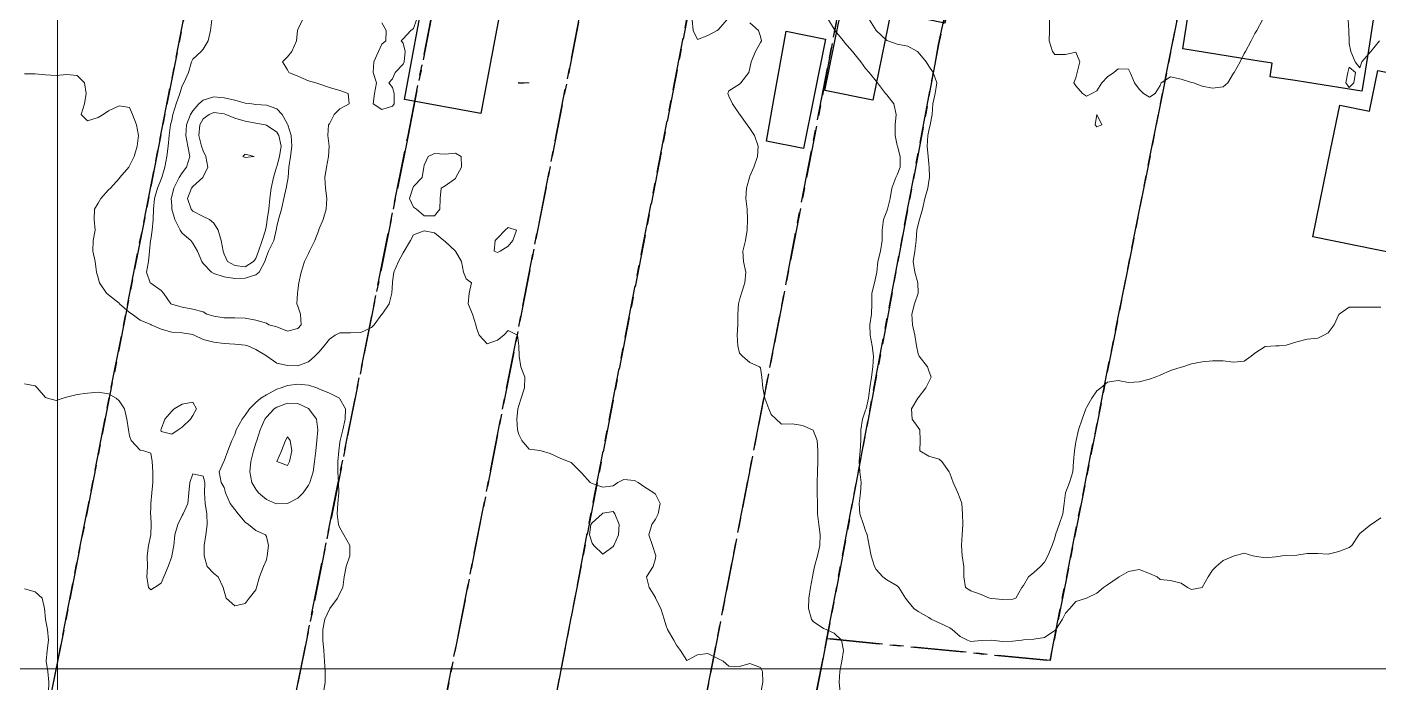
# Model space of a CAD drawing. Header units: centimetres. Extents: x 0 to 642158, y -847 to 649707.
# Drawn here: x 616965.4 to 617029.7, y 621586.7 to 621617.9 of the extents above; entities that cross this region are included whole.
import ezdxf

# ---------------------------------------------------------------- set-up
doc = ezdxf.new("R2010")
doc.units = ezdxf.units.CM
doc.header["$MEASUREMENT"] = 0
doc.linetypes.add('CENTERX2', pattern=[4, 2.5, -0.5, 0.5, -0.5])
doc.layers.add('MEV_grille', color=254, linetype='Continuous', lineweight=9)
doc.layers.add('WAL_topographie 0.5', color=253, linetype='Continuous', lineweight=20)
doc.layers.add('SPW_batiments', color=7, linetype='Continuous')
doc.layers.add('SPW_parcellaire cadastral', color=7, linetype='CENTERX2', lineweight=25, true_color=0xff0542)

# ---------------------------------------------------------------- blocks, each defined once
blk = doc.blocks.new('*U114')
at = {"layer": 'MEV_grille', "transparency": 33554687}
blk.add_lwpolyline([(-1338.461, 0), (1338.461, 0)], dxfattribs=at)
blk = doc.blocks.new('*U115')
at = {"layer": 'MEV_grille', "color": 0, "linetype": 'ByBlock', "lineweight": -2, "transparency": 16777216}
blk.add_blockref('*U114', (0, -800), dxfattribs=at)
blk = doc.blocks.new('*U112')
at = {"layer": 'MEV_grille', "transparency": 33554687}
blk.add_lwpolyline([(0, 1825.476), (0, -1825.476)], dxfattribs=at)
blk = doc.blocks.new('*U113')
at = {"layer": 'MEV_grille', "color": 0, "linetype": 'ByBlock', "lineweight": -2, "transparency": 16777216}
blk.add_blockref('*U112', (1600, 0), dxfattribs=at)

msp = doc.modelspace()

# ---------------------------------------------------------------- linework, layer by layer
at = {"layer": 'SPW_batiments'}
for points in [[(617010.37, 621624.492), (617010.055, 621623.194), (617009.02, 621618.094), (617006.44, 621618.618), (617005.589, 621614.424), (617003.306, 621614.887), (617003.958, 621618.101), (617004.18, 621619.077), (617005.168, 621623.428), (617006.112, 621628.042), (617008.294, 621640.07), (617010.695, 621639.583), (617013.438, 621639.026), (617011.086, 621627.439), (617010.37, 621624.492)], [(617029.534, 621619.198), (617029.205, 621617.108), (617028.953, 621615.508), (617028.851, 621614.86), (617026.259, 621615.269), (617025.668, 621615.362), (617025.456, 621615.395), (617024.485, 621615.548), (617024.587, 621616.195), (617023.659, 621616.341), (617020.325, 621616.866), (617020.906, 621620.556)], [(616984.316, 621619.874), (616987.957, 621619.202), (616986.958, 621613.791), (616983.317, 621614.463), (616984.316, 621619.874)], [(617003.334, 621617.336), (617002.302, 621612.136), (617000.535, 621612.486), (617000.885, 621614.47), (617001.468, 621617.719), (617003.334, 621617.336)], [(617036.668, 621607.69), (617032.939, 621608.79), (617032.52, 621606.714), (617026.52, 621607.923), (617027.351, 621612.045), (617027.798, 621614.196), (617029.202, 621613.905), (617029.604, 621615.844), (617030.541, 621615.649), (617030.701, 621616.922), (617036.634, 621615.84), (617035.668, 621611.607), (617037.418, 621611.09), (617036.668, 621607.69)]]:
    msp.add_lwpolyline(points, dxfattribs=at)
at = {"layer": 'SPW_parcellaire cadastral'}
for points in [[(616941.396, 621603.054), (616942.547, 621602.821), (616941.59, 621598.423), (616959.915, 621594.697), (616960.872, 621599.094), (616958.93, 621599.489), (616964.52, 621627.116), (616966.039, 621634.62), (616967.723, 621642.945), (616968.84, 621648.466), (616969.099, 621649.744), (616978.598, 621647.774), (616977.304, 621641.176), (616974.814, 621628.477), (616961.682, 621561.505), (616934.855, 621567.822), (616941.396, 621603.054)], [(616965.501, 621523.284), (616957.161, 621536.964), (616961.682, 621561.505), (616974.814, 621628.477), (616977.304, 621641.176), (616978.598, 621647.774), (616984.319, 621646.588), (616983.954, 621644.979), (616989.751, 621643.744), (616985.983, 621625.275), (616984.688, 621618.807), (616983.473, 621612.675), (616965.501, 621523.284)], [(616971.233, 621514.366), (616965.501, 621523.284), (616983.473, 621612.675), (616984.688, 621618.807), (616985.983, 621625.275), (616989.751, 621643.744), (616990.013, 621645.407), (616996.692, 621644.023), (616996.359, 621642.335), (616994.418, 621632.486), (616993.417, 621627.411), (616992.364, 621622.065), (616971.233, 621514.366)], [(616975.304, 621510.352), (616974.374, 621509.591), (616971.233, 621514.366), (616992.364, 621622.065), (616993.417, 621627.411), (616994.418, 621632.486), (616996.359, 621642.335), (617001.334, 621641.276), (616999.443, 621632.184), (616999.321, 621631.576), (616990.02, 621583.505), (616975.304, 621510.352)], [(617001.334, 621641.276), (617008.157, 621639.821), (617006.385, 621630.913), (617005.61, 621627.018), (617005.452, 621626.221), (617004.655, 621622.216), (617004.424, 621621.056), (616996.893, 621582.081), (616990.02, 621583.505), (616999.321, 621631.576), (616999.443, 621632.184), (617001.334, 621641.276)], [(617013.151, 621638.787), (617011.26, 621629.304), (617009.661, 621621.488), (617008.721, 621617.083), (617003.411, 621588.822), (616989.386, 621518.755), (616983.527, 621516.007), (616996.893, 621582.081), (617004.424, 621621.056), (617004.655, 621622.216), (617005.452, 621626.221), (617005.61, 621627.018), (617006.385, 621630.913), (617008.157, 621639.821), (617013.151, 621638.787)], [(617013.151, 621638.787), (617017.886, 621637.767), (617023.529, 621636.589), (617021.82, 621628.253), (617021.741, 621627.867), (617021.368, 621626.049), (617021.113, 621624.813), (617020.906, 621623.797), (617020.145, 621620.081), (617020.409, 621620.015), (617020.334, 621619.637), (617014.017, 621587.777), (617003.411, 621588.822), (617008.721, 621617.083), (617009.661, 621621.488), (617011.26, 621629.304), (617013.151, 621638.787)], [(616989.386, 621518.755), (617003.411, 621588.822), (617014.017, 621587.777), (617020.334, 621619.637), (617020.409, 621620.015), (617020.145, 621620.081), (617020.906, 621623.797), (617021.113, 621624.813), (617021.368, 621626.049), (617021.741, 621627.867), (617021.82, 621628.253), (617023.529, 621636.589), (617028.482, 621635.639), (617073.532, 621626.364), (617068.777, 621589.714), (617061.65, 621561.203), (617059.513, 621541.743), (617051.624, 621539.157), (616989.386, 621518.755)]]:
    msp.add_lwpolyline(points, dxfattribs=at)
at = {"layer": 'WAL_topographie 0.5'}
for points in [[(616974.159, 621618.25), (616974.088, 621617.75), (616973.985, 621617.25), (616973.75, 621616.858), (616973.644, 621616.75), (616973.25, 621616.384), (616973.19, 621616.25), (616973.041, 621615.75), (616972.82, 621615.25), (616972.75, 621615.108), (616972.633, 621614.75), (616972.457, 621614.25), (616972.306, 621613.75), (616972.25, 621613.485), (616972.188, 621613.25), (616972.125, 621612.75), (616972.088, 621612.25), (616972.024, 621611.75), (616971.92, 621611.25), (616971.777, 621610.75), (616971.75, 621610.673), (616971.572, 621610.25), (616971.437, 621609.75), (616971.385, 621609.25), (616971.362, 621608.75), (616971.317, 621608.25), (616971.25, 621607.806), (616971.239, 621607.75), (616971.195, 621607.25), (616971.139, 621606.75), (616971.056, 621606.25), (616971.227, 621605.75), (616971.25, 621605.719), (616971.75, 621605.375), (616971.858, 621605.25), (616972.215, 621604.75), (616972.25, 621604.735), (616972.75, 621604.577), (616973.25, 621604.488), (616973.75, 621604.358), (616973.913, 621604.25), (616974.25, 621604.152), (616974.75, 621604.074), (616975.25, 621604.082), (616975.75, 621604.055), (616976.25, 621603.965), (616976.75, 621603.823), (616976.863, 621603.75), (616977.25, 621603.648), (616977.75, 621603.447), (616978.25, 621603.568), (616978.414, 621603.75), (616978.368, 621604.25), (616978.25, 621604.632), (616978.206, 621604.75), (616978.232, 621605.25), (616978.25, 621605.375), (616978.289, 621605.75), (616978.401, 621606.25), (616978.567, 621606.75), (616978.75, 621607.144), (616978.806, 621607.25), (616979.059, 621607.75), (616979.239, 621608.25), (616979.25, 621608.276), (616979.46, 621608.75), (616979.599, 621609.25), (616979.629, 621609.75), (616979.569, 621610.25), (616979.525, 621610.75), (616979.605, 621611.25), (616979.703, 621611.75), (616979.74, 621612.25), (616979.675, 621612.75), (616979.707, 621613.25), (616979.75, 621613.308), (616979.971, 621613.75), (616980.25, 621614.024), (616980.694, 621614.25), (616980.646, 621614.75), (616980.25, 621614.898), (616979.75, 621615.037), (616979.25, 621615.209), (616979.107, 621615.25), (616978.75, 621615.348), (616978.25, 621615.568), (616977.815, 621615.75), (616977.75, 621615.875), (616977.525, 621616.25), (616977.75, 621616.5), (616977.964, 621616.75), (616978.185, 621617.25), (616978.227, 621617.75), (616978.25, 621617.792), (616978.47, 621618.25)], [(616982.25, 621618.103), (616982.444, 621617.75), (616982.425, 621617.25), (616982.25, 621617.098), (616982.087, 621616.75), (616981.864, 621616.25), (616981.837, 621615.75), (616981.985, 621615.25), (616981.897, 621614.75), (616981.829, 621614.25), (616982.25, 621613.992), (616982.75, 621614.139), (616982.835, 621614.25), (616982.833, 621614.75), (616982.75, 621615.041), (616982.571, 621615.25), (616982.75, 621615.442), (616982.883, 621615.75), (616983.25, 621616.143), (616983.298, 621616.25), (616983.344, 621616.75), (616983.25, 621617.135), (616983.156, 621617.25), (616983.25, 621617.35), (616983.625, 621617.75), (616983.75, 621617.845), (616983.885, 621618.25)], [(616997, 621618.25), (616997.048, 621617.75), (616997.25, 621617.318), (616997.75, 621617.5), (616998.187, 621617.75), (616998.25, 621617.793), (616998.641, 621618.25)], [(616999.75, 621618.106), (617000.15, 621617.75), (617000.25, 621617.464), (617000.289, 621617.25), (617000.25, 621617.167), (617000.016, 621616.75), (616999.808, 621616.25), (616999.75, 621615.95), (616999.69, 621615.75), (616999.307, 621615.25), (616999.25, 621615.193), (616998.75, 621614.868), (616998.689, 621614.75), (616998.75, 621614.625), (616998.912, 621614.25), (616999.25, 621613.769), (616999.263, 621613.75), (616999.621, 621613.25), (616999.75, 621613.077), (616999.968, 621612.75), (617000.137, 621612.25), (617000.099, 621611.75), (616999.926, 621611.25), (616999.75, 621610.821), (616999.722, 621610.75), (616999.577, 621610.25), (616999.548, 621609.75), (616999.618, 621609.25), (616999.633, 621608.75), (616999.611, 621608.25), (616999.532, 621607.75), (616999.403, 621607.25), (616999.438, 621606.75), (616999.556, 621606.25), (616999.497, 621605.75), (616999.343, 621605.25), (616999.25, 621604.94), (616999.203, 621604.75), (616999.168, 621604.25), (616999.171, 621603.75), (616999.146, 621603.25), (616999.179, 621602.75), (616999.25, 621602.397), (616999.389, 621602.25), (616999.75, 621601.954), (617000.2, 621601.75), (617000.25, 621601.694), (617000.319, 621601.25), (617000.353, 621600.75), (617000.457, 621600.25), (617000.64, 621599.75), (617000.75, 621599.479), (617000.993, 621599.25), (617001.25, 621599.02), (617001.75, 621599.04), (617002.25, 621598.952), (617002.722, 621598.75), (617002.75, 621598.736), (617002.939, 621598.25), (617002.981, 621597.75), (617002.974, 621597.25), (617002.957, 621596.75), (617002.943, 621596.25), (617002.947, 621595.75), (617002.952, 621595.25), (617002.957, 621594.75), (617003.017, 621594.25), (617003.083, 621593.75), (617003.07, 621593.25), (617002.961, 621592.75), (617002.821, 621592.25), (617002.75, 621591.94), (617002.716, 621591.75), (617002.626, 621591.25), (617002.552, 621590.75), (617002.538, 621590.25), (617002.672, 621589.75), (617002.75, 621589.639), (617003.25, 621589.299), (617003.375, 621589.25), (617003.75, 621589.084), (617004.099, 621588.75), (617004.198, 621588.25), (617004.119, 621587.75), (617004.018, 621587.25), (617003.984, 621586.75), (617004.034, 621586.25)], [(617003.487, 621618.25), (617003.75, 621617.81), (617003.787, 621617.75), (617004.19, 621617.25), (617004.25, 621617.179), (617004.619, 621616.75), (617004.75, 621616.58), (617005.021, 621616.25), (617005.25, 621615.94), (617005.419, 621615.75), (617005.75, 621615.333), (617005.821, 621615.25), (617006.195, 621614.75), (617006.25, 621614.691), (617006.59, 621614.25), (617006.708, 621613.75), (617006.659, 621613.25), (617006.646, 621612.75), (617006.75, 621612.279), (617006.757, 621612.25), (617006.898, 621611.75), (617006.894, 621611.25), (617006.75, 621610.882), (617006.69, 621610.75), (617006.496, 621610.25), (617006.409, 621609.75), (617006.283, 621609.25), (617006.25, 621609.151), (617006.094, 621608.75), (617006.039, 621608.25), (617006.042, 621607.75), (617005.951, 621607.25), (617005.829, 621606.75), (617005.777, 621606.25), (617005.75, 621606.112), (617005.678, 621605.75), (617005.55, 621605.25), (617005.539, 621604.75), (617005.52, 621604.25), (617005.449, 621603.75), (617005.459, 621603.25), (617005.561, 621602.75), (617005.615, 621602.25), (617005.595, 621601.75), (617005.526, 621601.25), (617005.448, 621600.75), (617005.388, 621600.25), (617005.271, 621599.75), (617005.25, 621599.683), (617005.097, 621599.25), (617005.023, 621598.75), (617005.02, 621598.25), (617004.984, 621597.75), (617004.936, 621597.25), (617004.978, 621596.75), (617005.032, 621596.25), (617005.001, 621595.75), (617004.94, 621595.25), (617004.98, 621594.75), (617005.148, 621594.25), (617005.25, 621593.944), (617005.317, 621593.75), (617005.414, 621593.25), (617005.517, 621592.75), (617005.675, 621592.25), (617005.75, 621592.108), (617006.062, 621591.75), (617006.25, 621591.617), (617006.75, 621591.333), (617006.832, 621591.25), (617007.139, 621590.75), (617007.25, 621590.606), (617007.538, 621590.25), (617007.75, 621590.107), (617008.25, 621589.817), (617008.371, 621589.75), (617008.75, 621589.566), (617009.25, 621589.324), (617009.356, 621589.25), (617009.75, 621588.925), (617010.088, 621588.75), (617010.25, 621588.685), (617010.75, 621588.731), (617011.25, 621588.742), (617011.75, 621588.683), (617012.25, 621588.7), (617012.672, 621588.75), (617012.75, 621588.761), (617013.25, 621588.79), (617013.75, 621588.878), (617014.25, 621589.199), (617014.295, 621589.25), (617014.61, 621589.75), (617014.75, 621590.022), (617014.959, 621590.25), (617015.25, 621590.577), (617015.75, 621590.75), (617015.75, 621590.75), (617016.25, 621590.988), (617016.561, 621591.25), (617016.75, 621591.378), (617017.25, 621591.72), (617017.298, 621591.75), (617017.75, 621592.007), (617018.25, 621592.103), (617018.75, 621591.92), (617019.114, 621591.75), (617019.25, 621591.635), (617019.75, 621591.583), (617020.25, 621591.464), (617020.55, 621591.25), (617020.75, 621591.157), (617021.25, 621591.25), (617021.25, 621591.25), (617021.533, 621591.75), (617021.75, 621592.069), (617021.917, 621592.25), (617022.25, 621592.533), (617022.75, 621592.742), (617022.796, 621592.75), (617023.25, 621592.889), (617023.667, 621592.75), (617023.75, 621592.736), (617024.25, 621592.665), (617024.75, 621592.716), (617025.05, 621592.75), (617025.25, 621592.776), (617025.75, 621592.788), (617026.25, 621592.862), (617026.75, 621592.864), (617027.25, 621592.838), (617027.75, 621592.966), (617028.25, 621593.15), (617028.371, 621593.25), (617028.708, 621593.75), (617028.75, 621593.817), (617029.25, 621594.236), (617029.283, 621594.25), (617029.75, 621594.568)], [(617005.43, 621618.25), (617005.743, 621617.75), (617005.75, 621617.741), (617006.25, 621617.272), (617006.304, 621617.25), (617006.75, 621617.093), (617007.25, 621616.995), (617007.711, 621616.75), (617007.75, 621616.715), (617008.125, 621616.25), (617008.25, 621616.056), (617008.457, 621615.75), (617008.628, 621615.25), (617008.558, 621614.75), (617008.45, 621614.25), (617008.405, 621613.75), (617008.32, 621613.25), (617008.25, 621612.99), (617008.203, 621612.75), (617008.182, 621612.25), (617008.219, 621611.75), (617008.25, 621611.41), (617008.27, 621611.25), (617008.281, 621610.75), (617008.25, 621610.578), (617008.202, 621610.25), (617008.066, 621609.75), (617007.954, 621609.25), (617007.818, 621608.75), (617007.75, 621608.519), (617007.688, 621608.25), (617007.644, 621607.75), (617007.582, 621607.25), (617007.517, 621606.75), (617007.59, 621606.25), (617007.738, 621605.75), (617007.742, 621605.25), (617007.57, 621604.75), (617007.443, 621604.25), (617007.479, 621603.75), (617007.588, 621603.25), (617007.67, 621602.75), (617007.75, 621602.36), (617007.795, 621602.25), (617008.188, 621601.75), (617008.25, 621601.554), (617008.363, 621601.25), (617008.25, 621601.038), (617008.11, 621600.75), (617007.75, 621600.27), (617007.737, 621600.25), (617007.429, 621599.75), (617007.458, 621599.25), (617007.75, 621598.861), (617007.824, 621598.75), (617007.836, 621598.25), (617007.83, 621597.75), (617008.25, 621597.5), (617008.75, 621597.353), (617008.88, 621597.25), (617009.228, 621596.75), (617009.25, 621596.694), (617009.417, 621596.25), (617009.627, 621595.75), (617009.75, 621595.464), (617009.817, 621595.25), (617009.863, 621594.75), (617009.873, 621594.25), (617009.847, 621593.75), (617009.808, 621593.25), (617009.845, 621592.75), (617009.911, 621592.25), (617009.913, 621591.75), (617010.004, 621591.25), (617010.25, 621591.095), (617010.75, 621590.919), (617011.135, 621590.75), (617011.25, 621590.723), (617011.75, 621590.679), (617012.25, 621590.701), (617012.391, 621590.75), (617012.675, 621591.25), (617012.75, 621591.346), (617012.994, 621591.75), (617013.25, 621591.967), (617013.571, 621592.25), (617013.75, 621592.454), (617013.913, 621592.75), (617014.117, 621593.25), (617014.25, 621593.609), (617014.284, 621593.75), (617014.449, 621594.25), (617014.634, 621594.75), (617014.697, 621595.25), (617014.75, 621595.75), (617014.75, 621595.75), (617014.938, 621596.25), (617015.097, 621596.75), (617015.136, 621597.25), (617015.182, 621597.75), (617015.25, 621598.179), (617015.261, 621598.25), (617015.372, 621598.75), (617015.549, 621599.25), (617015.724, 621599.75), (617015.75, 621599.816), (617016, 621600.25), (617016.25, 621600.604), (617016.436, 621600.75), (617016.75, 621601.017), (617017.25, 621601.099), (617017.75, 621601), (617018.25, 621601.038), (617018.75, 621601.164), (617019.025, 621601.25), (617019.25, 621601.355), (617019.75, 621601.577), (617020.25, 621601.724), (617020.338, 621601.75), (617020.75, 621601.885), (617021.25, 621601.977), (617021.75, 621602.032), (617022.25, 621602.033), (617022.75, 621601.962), (617023.25, 621602.022), (617023.578, 621602.25), (617023.75, 621602.391), (617024.25, 621602.712), (617024.75, 621602.738), (617024.917, 621602.75), (617025.25, 621602.77), (617025.75, 621602.94), (617026.25, 621603.065), (617026.75, 621603.108), (617027.038, 621603.25), (617027.25, 621603.367), (617027.527, 621603.75), (617027.75, 621604.237), (617027.76, 621604.25), (617028.25, 621604.591), (617028.75, 621604.591), (617029.25, 621604.587), (617029.75, 621604.592)], [(617014, 621618.25), (617013.987, 621617.75), (617013.979, 621617.25), (617014.136, 621616.75), (617014.25, 621616.596), (617014.75, 621616.604), (617015.25, 621616.708), (617015.44, 621616.25), (617015.307, 621615.75), (617015.25, 621615.5), (617015.15, 621615.25), (617015.25, 621615.117), (617015.556, 621614.75), (617015.75, 621614.615), (617016, 621614.75), (617016.25, 621614.88), (617016.488, 621615.25), (617016.75, 621615.54), (617017.058, 621615.75), (617017.25, 621615.923), (617017.75, 621615.9), (617017.831, 621615.75), (617018.027, 621615.25), (617018.25, 621614.959), (617018.47, 621614.75), (617018.75, 621614.581), (617019.017, 621614.75), (617019.25, 621615.135), (617019.31, 621615.25), (617019.75, 621615.536), (617020.25, 621615.43), (617020.75, 621615.277), (617020.838, 621615.25), (617021.25, 621615.101), (617021.75, 621615), (617022.25, 621615.065), (617022.477, 621615.25), (617022.75, 621615.712), (617022.774, 621615.75), (617023.067, 621616.25), (617023.25, 621616.643), (617023.32, 621616.75), (617023.581, 621617.25), (617023.75, 621617.6), (617023.855, 621617.75), (617024.129, 621618.25)], [(617028.19, 621618.25), (617028.227, 621617.75), (617028.239, 621617.25), (617028.25, 621617.125), (617028.325, 621616.75), (617028.523, 621616.25), (617028.75, 621615.972), (617028.85, 621616.25), (617029.25, 621616.726), (617029.266, 621616.75), (617029.679, 621617.25)], [(617028.25, 621615.029), (617028.464, 621615.25), (617028.55, 621615.75), (617028.25, 621616), (617028.175, 621615.75), (617028.087, 621615.25), (617028.25, 621615.029)], [(616965.25, 621615.677), (616965.75, 621615.681), (616966.25, 621615.635), (616966.75, 621615.61), (616967.25, 621615.65), (616967.75, 621615.601), (616968.107, 621615.25), (616968.19, 621614.75), (616968.096, 621614.25), (616967.946, 621613.75), (616968.25, 621613.446), (616968.75, 621613.603), (616968.99, 621613.75), (616969.25, 621613.931), (616969.75, 621614.163), (616970.25, 621614.08), (616970.39, 621613.75), (616970.582, 621613.25), (616970.669, 621612.75), (616970.609, 621612.25), (616970.466, 621611.75), (616970.25, 621611.3), (616970.213, 621611.25), (616969.791, 621610.75), (616969.75, 621610.705), (616969.333, 621610.25), (616969.25, 621610.161), (616968.879, 621609.75), (616968.75, 621609.537), (616968.575, 621609.25), (616968.57, 621608.75), (616968.616, 621608.25), (616968.513, 621607.75), (616968.494, 621607.25), (616968.606, 621606.75), (616968.678, 621606.25), (616968.75, 621605.986), (616968.81, 621605.75), (616969.155, 621605.25), (616969.25, 621605.174), (616969.75, 621604.776), (616969.774, 621604.75), (616970.25, 621604.334), (616970.366, 621604.25), (616970.75, 621603.972), (616971.25, 621603.757), (616971.267, 621603.75), (616971.75, 621603.531), (616972.25, 621603.402), (616972.75, 621603.367), (616973.25, 621603.278), (616973.32, 621603.25), (616973.75, 621603.046), (616974.25, 621602.921), (616974.75, 621602.862), (616975.25, 621602.826), (616975.75, 621602.779), (616975.864, 621602.75), (616976.25, 621602.575), (616976.75, 621602.263), (616976.775, 621602.25), (616977.25, 621601.927), (616977.75, 621601.812), (616978.25, 621601.791), (616978.75, 621601.982), (616979.063, 621602.25), (616979.25, 621602.441), (616979.495, 621602.75), (616979.75, 621603.064), (616980.016, 621603.25), (616980.25, 621603.364), (616980.75, 621603.371), (616981.25, 621603.377), (616981.75, 621603.625), (616981.882, 621603.75), (616982.25, 621604.247), (616982.252, 621604.25), (616982.593, 621604.75), (616982.72, 621605.25), (616982.746, 621605.75), (616982.75, 621605.792), (616982.82, 621606.25), (616983.038, 621606.75), (616983.25, 621607.175), (616983.31, 621607.25), (616983.603, 621607.75), (616983.75, 621608.033), (616984.25, 621608.223), (616984.75, 621608.123), (616985.19, 621607.75), (616985.25, 621607.711), (616985.75, 621607.25), (616985.75, 621607.25), (616986.026, 621606.75), (616986.129, 621606.25), (616986.25, 621605.932), (616986.5, 621605.75), (616986.4, 621605.25), (616986.35, 621604.75), (616986.561, 621604.25), (616986.719, 621603.75), (616986.75, 621603.6), (616986.871, 621603.25), (616987.25, 621602.843), (616987.75, 621603.012), (616988.044, 621603.25), (616988.25, 621603.469), (616988.688, 621603.25), (616988.75, 621602.751), (616988.75, 621602.75), (616988.776, 621602.25), (616988.855, 621601.75), (616989.037, 621601.25), (616989.03, 621600.75), (616988.867, 621600.25), (616988.75, 621599.9), (616988.712, 621599.75), (616988.657, 621599.25), (616988.691, 621598.75), (616988.75, 621598.523), (616988.9, 621598.25), (616989.25, 621597.838), (616989.75, 621597.771), (616989.812, 621597.75), (616990.25, 621597.62), (616990.75, 621597.386), (616991.125, 621597.25), (616991.25, 621597.192), (616991.692, 621596.75), (616991.75, 621596.696), (616992.153, 621596.25), (616992.25, 621596.203), (616992.75, 621596.022), (616993.25, 621596.079), (616993.46, 621596.25), (616993.75, 621596.386), (616994.25, 621596.347), (616994.425, 621596.25), (616994.75, 621596.018), (616995.179, 621595.75), (616995.25, 621595.682), (616995.472, 621595.25), (616995.381, 621594.75), (616995.25, 621594.506), (616995.088, 621594.25), (616994.937, 621593.75), (616995.109, 621593.25), (616995.25, 621592.81), (616995.268, 621592.75), (616995.25, 621592.635), (616995.148, 621592.25), (616994.833, 621591.75), (616994.957, 621591.25), (616995.25, 621590.778), (616995.264, 621590.75), (616995.513, 621590.25), (616995.665, 621589.75), (616995.75, 621589.481), (616995.823, 621589.25), (616996.132, 621588.75), (616996.25, 621588.515), (616996.446, 621588.25), (616996.75, 621587.783), (616997.25, 621588.04), (616997.75, 621588.116), (616998.25, 621587.862), (616998.47, 621587.75), (616998.75, 621587.509), (616999.25, 621587.492), (616999.75, 621587.63), (617000.25, 621587.452), (617000.341, 621587.25), (617000.353, 621586.75), (617000.258, 621586.25)], [(616989.25, 621615.25), (616989.25, 621615.25), (616988.75, 621615.226), (616988.739, 621615.25), (616988.75, 621615.267), (616989.25, 621615.25), (616989.25, 621615.25)], [(616976.25, 621606.12), (616976.416, 621606.25), (616976.674, 621606.75), (616976.75, 621606.994), (616976.854, 621607.25), (616977.1, 621607.75), (616977.22, 621608.25), (616977.25, 621608.419), (616977.335, 621608.75), (616977.474, 621609.25), (616977.586, 621609.75), (616977.697, 621610.25), (616977.75, 621610.573), (616977.786, 621610.75), (616977.818, 621611.25), (616977.892, 621611.75), (616977.97, 621612.25), (616977.935, 621612.75), (616977.765, 621613.25), (616977.75, 621613.291), (616977.497, 621613.75), (616977.25, 621614.021), (616976.75, 621614.192), (616976.25, 621614.223), (616976.06, 621614.25), (616975.75, 621614.295), (616975.25, 621614.427), (616974.75, 621614.544), (616974.25, 621614.584), (616973.75, 621614.435), (616973.539, 621614.25), (616973.25, 621613.92), (616973.142, 621613.75), (616972.956, 621613.25), (616972.928, 621612.75), (616973.016, 621612.25), (616973.106, 621611.75), (616972.961, 621611.25), (616972.75, 621610.982), (616972.61, 621610.75), (616972.35, 621610.25), (616972.25, 621609.848), (616972.227, 621609.75), (616972.25, 621609.404), (616972.261, 621609.25), (616972.403, 621608.75), (616972.651, 621608.25), (616972.75, 621608.11), (616973.162, 621607.75), (616973.25, 621607.635), (616973.477, 621607.25), (616973.68, 621606.75), (616973.75, 621606.658), (616974.147, 621606.25), (616974.25, 621606.194), (616974.75, 621606.027), (616975.25, 621605.954), (616975.75, 621605.961), (616976.25, 621606.12)], [(616975.75, 621606.502), (616976.141, 621606.75), (616976.25, 621606.898), (616976.373, 621607.25), (616976.555, 621607.75), (616976.707, 621608.25), (616976.75, 621608.486), (616976.788, 621608.75), (616976.864, 621609.25), (616976.924, 621609.75), (616976.986, 621610.25), (616977.086, 621610.75), (616977.241, 621611.25), (616977.25, 621611.271), (616977.377, 621611.75), (616977.455, 621612.25), (616977.344, 621612.75), (616977.25, 621612.91), (616976.75, 621613.24), (616976.699, 621613.25), (616976.25, 621613.336), (616975.75, 621613.425), (616975.25, 621613.572), (616974.822, 621613.75), (616974.75, 621613.775), (616974.25, 621613.844), (616974.036, 621613.75), (616973.75, 621613.541), (616973.594, 621613.25), (616973.544, 621612.75), (616973.665, 621612.25), (616973.75, 621612.019), (616973.873, 621611.75), (616973.972, 621611.25), (616973.75, 621610.779), (616973.729, 621610.75), (616973.25, 621610.325), (616973.189, 621610.25), (616973.001, 621609.75), (616973.168, 621609.25), (616973.25, 621609.155), (616973.75, 621608.902), (616974.047, 621608.75), (616974.25, 621608.586), (616974.466, 621608.25), (616974.604, 621607.75), (616974.698, 621607.25), (616974.75, 621607.111), (616974.904, 621606.75), (616975.25, 621606.565), (616975.75, 621606.502)], [(617016.25, 621613.161), (617016.477, 621613.25), (617016.25, 621613.75), (617016.167, 621613.25), (617016.25, 621613.161)], [(616985, 621609.25), (616984.75, 621608.927), (616984.25, 621608.935), (616983.896, 621609.25), (616983.75, 621609.347), (616983.562, 621609.75), (616983.711, 621610.25), (616983.75, 621610.322), (616984.16, 621610.75), (616984.241, 621611.25), (616984.25, 621611.333), (616984.442, 621611.75), (616984.75, 621611.893), (616985.25, 621611.865), (616985.75, 621611.909), (616986.013, 621611.75), (616986.029, 621611.25), (616985.763, 621610.75), (616985.75, 621610.708), (616985.25, 621610.361), (616985.068, 621610.25), (616985.015, 621609.75), (616985, 621609.25)], [(616975.75, 621611.709), (616976.179, 621611.75), (616975.75, 621611.87), (616975.625, 621611.75), (616975.75, 621611.709)], [(616987.869, 621607.25), (616987.75, 621607.189), (616987.583, 621607.25), (616987.639, 621607.75), (616987.75, 621607.869), (616988.114, 621608.25), (616988.25, 621608.368), (616988.65, 621608.25), (616988.475, 621607.75), (616988.25, 621607.485), (616987.869, 621607.25)], [(616965.25, 621600.938), (616965.75, 621600.846), (616965.856, 621600.75), (616966.25, 621600.294), (616966.341, 621600.25), (616966.75, 621600.15), (616967.083, 621600.25), (616967.25, 621600.298), (616967.75, 621600.428), (616968.25, 621600.488), (616968.75, 621600.537), (616969.25, 621600.461), (616969.609, 621600.25), (616969.75, 621600.125), (616970, 621599.75), (616970.121, 621599.25), (616970.199, 621598.75), (616970.25, 621598.467), (616970.328, 621598.25), (616970.75, 621597.776), (616970.917, 621597.75), (616971.25, 621597.647), (616971.324, 621597.25), (616971.354, 621596.75), (616971.354, 621596.25), (616971.311, 621595.75), (616971.253, 621595.25), (616971.25, 621595.083), (616971.24, 621594.75), (616971.25, 621594.65), (616971.281, 621594.25), (616971.25, 621593.75), (616971.25, 621593.75), (616971.143, 621593.25), (616971.09, 621592.75), (616971.098, 621592.25), (616971.068, 621591.75), (616971.15, 621591.25), (616971.25, 621591.134), (616971.426, 621591.25), (616971.75, 621591.457), (616971.875, 621591.75), (616972.081, 621592.25), (616972.25, 621592.73), (616972.258, 621592.75), (616972.346, 621593.25), (616972.397, 621593.75), (616972.541, 621594.25), (616972.75, 621594.679), (616972.797, 621594.75), (616973.016, 621595.25), (616973.06, 621595.75), (616973.117, 621596.25), (616973.25, 621596.652), (616973.75, 621596.54), (616973.833, 621596.25), (616973.811, 621595.75), (616973.836, 621595.25), (616973.917, 621594.75), (616973.938, 621594.25), (616973.875, 621593.75), (616973.791, 621593.25), (616973.792, 621592.75), (616973.937, 621592.25), (616974.25, 621591.917), (616974.458, 621591.75), (616974.697, 621591.25), (616974.75, 621591.083), (616974.837, 621590.75), (616975.25, 621590.385), (616975.75, 621590.485), (616975.937, 621590.75), (616976.25, 621591.135), (616976.284, 621591.25), (616976.423, 621591.75), (616976.61, 621592.25), (616976.75, 621592.567), (616976.789, 621592.75), (616976.858, 621593.25), (616976.75, 621593.683), (616976.707, 621593.75), (616976.25, 621593.965), (616975.894, 621594.25), (616975.75, 621594.36), (616975.403, 621594.75), (616975.25, 621594.957), (616975.024, 621595.25), (616974.812, 621595.75), (616974.75, 621596.011), (616974.607, 621596.25), (616974.506, 621596.75), (616974.726, 621597.25), (616974.75, 621597.277), (616974.921, 621597.75), (616975.11, 621598.25), (616975.25, 621598.531), (616975.321, 621598.75), (616975.602, 621599.25), (616975.75, 621599.44), (616975.947, 621599.75), (616976.25, 621600.051), (616976.49, 621600.25), (616976.75, 621600.415), (616977.25, 621600.678), (616977.461, 621600.75), (616977.75, 621600.855), (616978.25, 621600.915), (616978.75, 621600.879), (616979.147, 621600.75), (616979.25, 621600.707), (616979.75, 621600.495), (616980.227, 621600.25), (616980.25, 621600.228), (616980.512, 621599.75), (616980.497, 621599.25), (616980.385, 621598.75), (616980.267, 621598.25), (616980.25, 621598.16), (616980.194, 621597.75), (616980.151, 621597.25), (616980.144, 621596.75), (616980.177, 621596.25), (616980.196, 621595.75), (616980.148, 621595.25), (616980.122, 621594.75), (616980.178, 621594.25), (616980.25, 621594.093), (616980.428, 621593.75), (616980.714, 621593.25), (616980.728, 621592.75), (616980.552, 621592.25), (616980.446, 621591.75), (616980.393, 621591.25), (616980.25, 621590.975), (616980.135, 621590.75), (616979.764, 621590.25), (616979.75, 621590.227), (616979.536, 621589.75), (616979.437, 621589.25), (616979.444, 621588.75), (616979.479, 621588.25), (616979.521, 621587.75), (616979.555, 621587.25), (616979.542, 621586.75), (616979.475, 621586.25)], [(616972.557, 621598.75), (616972.25, 621598.545), (616971.75, 621598.675), (616971.734, 621598.75), (616971.75, 621598.781), (616971.922, 621599.25), (616972.25, 621599.645), (616972.37, 621599.75), (616972.75, 621599.975), (616973.25, 621600.062), (616973.427, 621599.75), (616973.25, 621599.434), (616973.14, 621599.25), (616972.75, 621598.873), (616972.557, 621598.75)], [(616977.757, 621595.25), (616977.75, 621595.247), (616977.25, 621595.228), (616977.186, 621595.25), (616976.75, 621595.431), (616976.378, 621595.75), (616976.25, 621595.927), (616976.066, 621596.25), (616975.96, 621596.75), (616976.007, 621597.25), (616976.136, 621597.75), (616976.25, 621598.122), (616976.294, 621598.25), (616976.463, 621598.75), (616976.679, 621599.25), (616976.75, 621599.346), (616977.13, 621599.75), (616977.25, 621599.833), (616977.75, 621600.018), (616978.25, 621599.999), (616978.75, 621599.766), (616978.77, 621599.75), (616979.138, 621599.25), (616979.2, 621598.75), (616979.157, 621598.25), (616979.1, 621597.75), (616979.045, 621597.25), (616978.975, 621596.75), (616978.824, 621596.25), (616978.75, 621596.115), (616978.494, 621595.75), (616978.25, 621595.503), (616977.757, 621595.25)], [(616977.857, 621597.25), (616977.75, 621597.048), (616977.25, 621597.25), (616977.25, 621597.25), (616977.25, 621597.25), (616977.464, 621597.75), (616977.666, 621598.25), (616977.75, 621598.413), (616977.883, 621598.25), (616977.96, 621597.75), (616977.857, 621597.25)], [(616993.25, 621593.202), (616993.274, 621593.25), (616993.5, 621593.75), (616993.533, 621594.25), (616993.315, 621594.75), (616993.25, 621594.859), (616992.75, 621594.782), (616992.721, 621594.75), (616992.25, 621594.321), (616992.18, 621594.25), (616992.115, 621593.75), (616992.25, 621593.364), (616992.324, 621593.25), (616992.75, 621592.836), (616993.25, 621593.202)], [(616965.25, 621591.188), (616965.75, 621591.042), (616966.083, 621590.75), (616966.195, 621590.25), (616966.245, 621589.75), (616966.25, 621589.727), (616966.337, 621589.25), (616966.389, 621588.75), (616966.331, 621588.25), (616966.282, 621587.75), (616966.359, 621587.25), (616966.412, 621586.75), (616966.387, 621586.25)]]:
    msp.add_lwpolyline(points, dxfattribs=at)

# ---------------------------------------------------------------- block references
at = {"layer": 'MEV_grille', "transparency": 33554687}
for name, p in [('*U113', (615366.814, 620593.644)), ('*U115', (616669.481, 622387.381))]:
    msp.add_blockref(name, p, dxfattribs=at)

doc.saveas('drawing.dxf')
